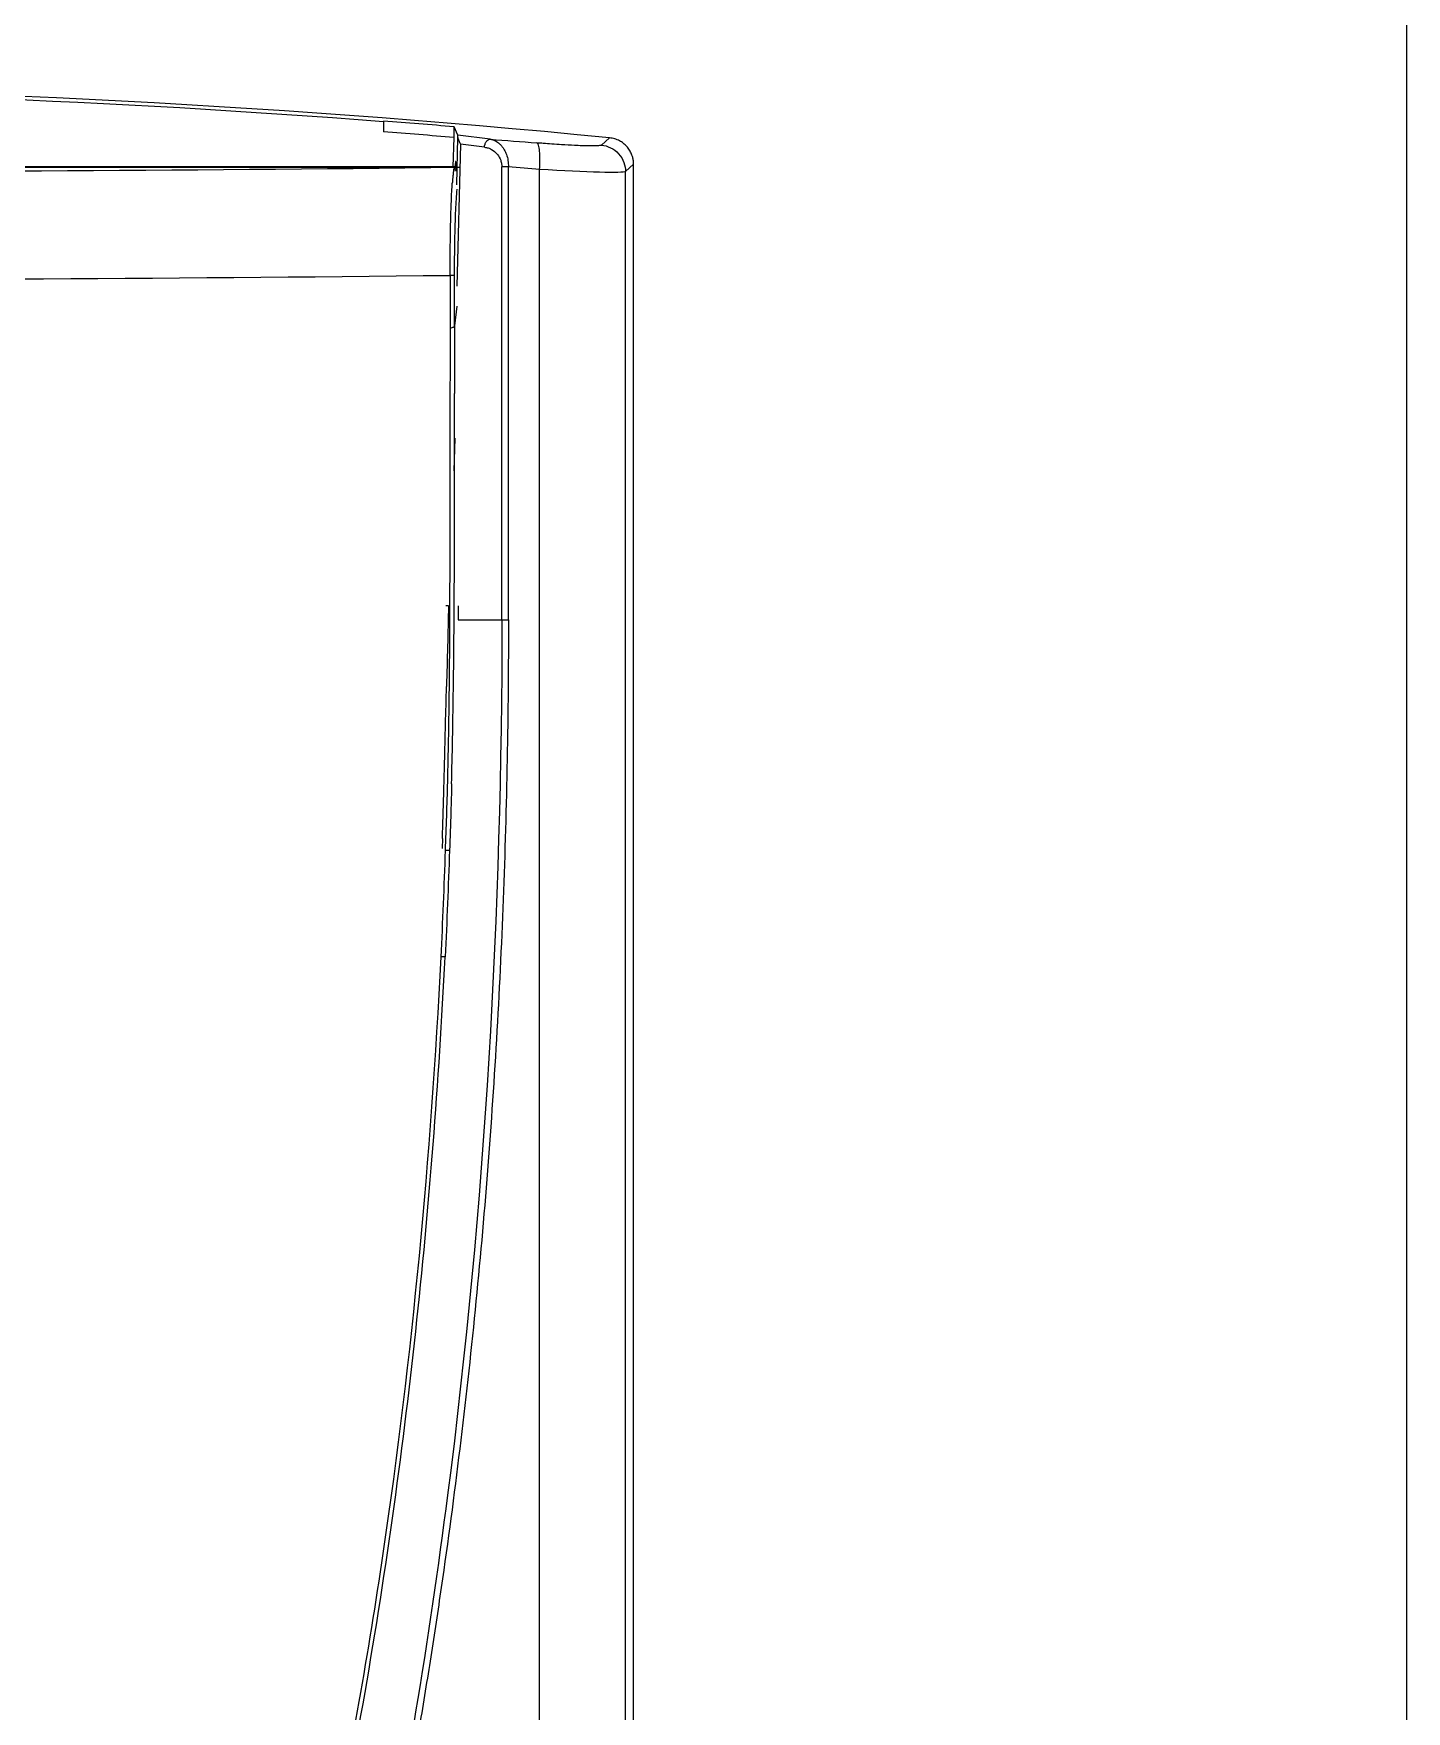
# Model space of a CAD drawing. Header units: millimetres. Extents: x 4 to 60, y 4 to 156.
# Drawn here: x 34.44 to 60.2, y 87.41 to 118.9 of the extents above; entities that cross this region are included whole.
import ezdxf

# ---------------------------------------------------------------- set-up
doc = ezdxf.new("R2010")
doc.units = ezdxf.units.MM

msp = doc.modelspace()

# ---------------------------------------------------------------- linework, layer by layer
at = {"color": 7, "linetype": 'Continuous', "lineweight": 25}
for p, q in [((60.201, 137.3), (60.201, 16.5)), ((41.01, 117.244), (41.01, 117.254)), ((41.01, 117.244), (41.01, 117.054)), ((42.403, 116.994), (42.333, 117.148)), ((42.319, 116.4), (42.333, 116.948)), ((43.012, 116.916), (42.403, 116.994)), ((42.903, 116.767), (42.456, 116.824)), ((45.251, 116.942), (45.1, 116.805)), ((42.373, 116.4), (9.042, 116.4)), ((29.953, 116.393), (42.445, 116.393)), ((43.23, 107.9), (43.23, 116.396)), ((43.353, 107.9), (43.353, 116.396)), ((43.937, 67.011), (43.937, 116.349)), ((45.551, 116.308), (45.701, 116.445)), ((45.551, 59.49), (45.551, 116.308)), ((45.701, 59.354), (45.701, 116.445)), ((42.259, 114.361), (42.259, 113.371)), ((42.341, 113.412), (42.341, 114.362)), ((42.386, 113.783), (42.341, 113.412)), ((42.341, 113.412), (42.34, 112.142)), ((42.337, 110.693), (42.352, 111.308)), ((42.409, 108.159), (42.409, 107.9)), ((42.409, 107.9), (43.23, 107.9))]:
    msp.add_line(p, q, dxfattribs=at)
at = {"color": 8, "linetype": 'Continuous', "lineweight": 25}
for p, q in [((42.382, 116.057), (42.405, 116.949)), ((42.456, 116.824), (42.387, 114.158)), ((42.116, 103.795), (42.109, 103.608))]:
    msp.add_line(p, q, dxfattribs=at)
at = {"color": 7, "linetype": 'Continuous', "lineweight": 25}
for radius, start, end in [(200, 84.39053, 95.60947), (199.932, 85.60848, 94.38701), (199.942, 85.22852, 85.6087)]:
    msp.add_arc((25.701, -82.1), radius, start, end, dxfattribs=at)
msp.add_ellipse((42.335, 115.398), major_axis=(0.028, 1.101), ratio=0.026175, start_param=5.699183, end_param=6.711605, dxfattribs=at)
for points in [[(42.335, 117.086), (42.336, 117.125), (42.335, 117.146), (42.333, 117.148)], [(42.333, 116.948), (42.333, 116.994), (42.335, 117.047), (42.335, 117.086)], [(43.012, 116.916), (43.303, 116.893), (43.595, 116.87), (43.887, 116.846)], [(42.38, 116.384), (37.22, 116.325), (31.985, 116.294), (26.745, 116.291)], [(43.937, 116.349), (43.743, 116.365), (43.548, 116.38), (43.353, 116.396)], [(45.551, 116.308), (45.503, 116.276), (44.825, 116.295), (43.937, 116.349)], [(9.586, 114.361), (20.373, 114.244), (31.472, 114.244), (42.259, 114.361)], [(42.341, 113.412), (42.34, 113.402), (42.331, 113.393), (42.315, 113.384)], [(42.25, 108.47), (42.248, 107.653), (42.243, 106.837), (42.231, 106.02)], [(42.23, 108.16), (42.199, 108.16), (42.177, 108.161), (42.176, 108.16)], [(43.23, 107.9), (43.246, 107.9), (43.287, 107.9), (43.332, 107.9), (43.353, 107.9)], [(42.155, 105.222), (42.167, 105.698), (42.179, 106.173), (42.191, 106.649)], [(42.166, 103.57), (42.144, 102.903), (42.116, 102.236), (42.083, 101.57)], [(42.248, 103.571), (42.225, 102.904), (42.198, 102.238), (42.165, 101.571)], [(42.164, 101.571), (42.165, 101.571), (42.166, 101.571), (42.166, 101.571)]]:
    msp.add_open_spline(points, degree=3, dxfattribs=at)
for points, knots in [([(42.333, 116.948), (42.112, 116.966), (41.672, 117.003), (41.231, 117.037), (41.01, 117.054)], [0, 0, 0, 0, 0.499999, 1, 1, 1, 1]), ([(42.405, 116.949), (42.405, 116.957), (42.405, 116.973), (42.404, 116.989), (42.403, 116.992), (42.403, 116.994)], [0, 0, 0, 0, 0.330728, 0.66021, 1, 1, 1, 1]), ([(42.405, 116.949), (42.406, 116.94), (42.408, 116.922), (42.419, 116.89), (42.435, 116.857), (42.449, 116.835), (42.456, 116.824)], [0, 0, 0, 0, 0.234281, 0.499768, 0.750081, 1, 1, 1, 1]), ([(42.903, 116.767), (42.905, 116.784), (42.911, 116.822), (42.938, 116.876), (42.97, 116.905), (42.995, 116.915), (43.006, 116.916), (43.012, 116.916)], [0.0000414, 0.0000414, 0.0000414, 0.0000414, 0.2466169, 0.5003158, 0.7540147, 0.8808642, 1.0000147, 1.0000147, 1.0000147, 1.0000147]), ([(43.012, 116.916), (43.019, 116.915), (43.046, 116.91), (43.099, 116.892), (43.16, 116.855), (43.198, 116.818), (43.212, 116.803)], [0, 0, 0, 0, 0.093407, 0.373155, 0.756868, 1, 1, 1, 1]), ([(43.937, 116.349), (43.942, 116.406), (43.944, 116.467), (43.945, 116.585), (43.943, 116.641), (43.933, 116.737), (43.926, 116.776), (43.908, 116.828), (43.897, 116.843), (43.887, 116.846)], [0, 0, 0, 0, 0.25, 0.25, 0.5, 0.5, 0.75, 0.75, 1, 1, 1, 1]), ([(45.1, 116.805), (45.098, 116.804), (45.093, 116.801), (45.076, 116.797), (45.044, 116.793), (44.981, 116.789), (44.878, 116.789), (44.738, 116.792), (44.571, 116.8), (44.379, 116.81), (44.178, 116.824), (44.022, 116.836), (43.927, 116.843), (43.887, 116.846)], [0, 0, 0, 0, 0.0453, 0.102161, 0.170403, 0.249942, 0.395795, 0.499886, 0.600982, 0.750011, 0.853955, 0.937396, 1, 1, 1, 1]), ([(45.701, 116.445), (45.7, 116.467), (45.699, 116.51), (45.686, 116.574), (45.663, 116.642), (45.626, 116.713), (45.574, 116.782), (45.51, 116.841), (45.435, 116.89), (45.348, 116.927), (45.283, 116.937), (45.251, 116.942)], [0, 0, 0, 0, 0.089659, 0.17744, 0.264811, 0.382628, 0.500152, 0.617091, 0.734414, 0.867058, 1, 1, 1, 1]), ([(42.903, 116.767), (42.927, 116.762), (42.972, 116.755), (43.058, 116.718), (43.144, 116.644), (43.204, 116.541), (43.226, 116.457), (43.229, 116.415), (43.23, 116.396)], [0, 0, 0, 0, 0.152207, 0.285157, 0.574405, 0.791216, 0.907038, 1, 1, 1, 1]), ([(43.212, 116.803), (43.224, 116.79), (43.246, 116.765), (43.274, 116.721), (43.297, 116.676), (43.324, 116.61), (43.349, 116.518), (43.352, 116.436), (43.353, 116.396)], [0, 0, 0, 0, 0.135929, 0.263916, 0.383609, 0.494683, 0.750033, 1, 1, 1, 1]), ([(45.1, 116.805), (45.155, 116.8), (45.214, 116.784), (45.325, 116.73), (45.378, 116.691), (45.464, 116.596), (45.497, 116.54), (45.541, 116.424), (45.55, 116.364), (45.551, 116.308)], [0, 0, 0, 0, 0.25, 0.25, 0.5, 0.5, 0.75, 0.75, 1, 1, 1, 1]), ([(42.326, 116.346), (42.325, 116.335), (42.321, 116.314), (42.316, 116.273), (42.311, 116.231), (42.308, 116.191), (42.305, 116.153), (42.302, 116.121), (42.3, 116.101), (42.3, 116.093)], [0, 0, 0, 0, 0.214657, 0.404585, 0.570438, 0.712654, 0.831529, 0.927266, 1, 1, 1, 1]), ([(42.326, 116.346), (42.328, 116.35), (42.331, 116.36), (42.342, 116.37), (42.358, 116.379), (42.373, 116.383), (42.38, 116.384)], [0, 0, 0, 0, 0.2458192, 0.4936885, 0.7447222, 1, 1, 1, 1]), ([(43.353, 116.396), (43.348, 116.396), (43.338, 116.396), (43.316, 116.396), (43.288, 116.396), (43.256, 116.396), (43.238, 116.396), (43.23, 116.396)], [-0.000005, -0.000005, -0.000005, -0.000005, 0.119136, 0.245985, 0.499684, 0.753383, 1.000005, 1.000005, 1.000005, 1.000005]), ([(42.259, 114.361), (42.259, 114.409), (42.259, 114.505), (42.26, 114.65), (42.261, 114.795), (42.263, 114.941), (42.265, 115.084), (42.267, 115.225), (42.27, 115.384), (42.275, 115.563), (42.282, 115.756), (42.29, 115.941), (42.296, 116.043), (42.3, 116.095)], [0, 0, 0, 0, 0.068441, 0.138153, 0.208991, 0.28079, 0.353375, 0.426554, 0.500128, 0.611349, 0.732329, 0.862281, 1, 1, 1, 1]), ([(42.341, 114.362), (42.343, 114.582), (42.345, 115.023), (42.363, 115.602), (42.381, 115.855), (42.389, 115.976)], [0, 0, 0, 0, 0.342527, 0.685146, 1, 1, 1, 1]), ([(42.341, 114.362), (42.34, 114.362), (42.332, 114.362), (42.301, 114.361), (42.279, 114.361), (42.259, 114.361)], [0, 0, 0, 0, 0.5, 0.5, 1, 1, 1, 1]), ([(42.259, 113.371), (42.257, 112.554), (42.255, 111.361), (42.254, 109.727), (42.252, 108.91), (42.25, 108.47)], [0, 0, 0, 0, 0.500008, 0.730543, 1, 1, 1, 1]), ([(42.315, 113.384), (42.306, 113.381), (42.291, 113.375), (42.269, 113.372), (42.259, 113.371)], [0, 0, 0, 0, 0.510875, 1, 1, 1, 1]), ([(42.287, 104.817), (42.293, 105.096), (42.308, 105.739), (42.325, 106.829), (42.338, 108.233), (42.343, 110.032), (42.342, 111.384), (42.341, 112.142)], [0, 0, 0, 0, 0.1144848, 0.2632697, 0.4464471, 0.6894599, 1, 1, 1, 1]), ([(42.23, 108.16), (42.224, 107.908), (42.211, 107.404), (42.198, 106.9), (42.191, 106.649)], [0, 0, 0, 0, 0.501307, 1, 1, 1, 1]), ([(43.353, 107.9), (43.353, 106.15), (43.289, 102.648), (43.035, 98.274), (42.721, 94.784), (42.429, 92.174), (42.137, 90.006), (41.873, 88.277), (41.696, 87.199), (41.546, 86.338), (41.39, 85.478), (41.185, 84.403), (40.922, 83.117), (40.64, 81.834), (40.338, 80.555), (40.016, 79.281), (39.674, 78.013), (39.308, 76.752), (38.922, 75.498), (38.375, 73.838), (37.626, 71.789), (36.595, 69.38), (35.803, 67.815), (35.377, 67.044)], [0, 0, 0, 0, 0.125, 0.25, 0.3125, 0.375, 0.4375, 0.46875, 0.5, 0.515625, 0.53125, 0.5625, 0.59375, 0.625, 0.65625, 0.6875, 0.71875, 0.75, 0.78125, 0.8125, 0.875, 0.9375, 1, 1, 1, 1]), ([(43.23, 107.9), (43.23, 102.416), (42.913, 96.913), (41.86, 88.751), (41.417, 86.047), (40.296, 80.675), (39.613, 78.01), (38.781, 75.4)], [0, 0, 0, 0, 0.5, 0.5, 0.75, 0.75, 1, 1, 1, 1]), ([(42.231, 106.02), (42.224, 105.633), (42.21, 104.816), (42.181, 104), (42.166, 103.57)], [0, 0, 0, 0, 0.473713, 1, 1, 1, 1]), ([(42.116, 103.795), (42.124, 104.069), (42.139, 104.544), (42.15, 105.02), (42.155, 105.222)], [0, 0, 0, 0, 0.57583, 1, 1, 1, 1]), ([(42.288, 104.817), (42.283, 104.643), (42.271, 104.228), (42.257, 103.813), (42.248, 103.571)], [0, 0, 0, 0, 0.418358, 1, 1, 1, 1]), ([(42.248, 103.571), (42.252, 103.57), (42.247, 103.57), (42.215, 103.57), (42.19, 103.57), (42.166, 103.57)], [0, 0, 0, 0, 0.5, 0.5, 1, 1, 1, 1]), ([(42.083, 101.57), (41.897, 97.82), (41.545, 94.09), (40.724, 88.522), (40.4, 86.667), (39.633, 82.979), (39.189, 81.147), (38.162, 77.527), (37.587, 75.741), (36.22, 72.252), (35.428, 70.547), (34.007, 68.083), (33.496, 67.282), (32.362, 65.764), (31.737, 65.047), (30.34, 63.747), (29.572, 63.174), (27.851, 62.337), (26.897, 62.083), (24.994, 62.08), (24.046, 62.329), (22.328, 63.158), (21.553, 63.734), (20.169, 65.014), (19.548, 65.725), (18.41, 67.237), (17.896, 68.037), (16.481, 70.478), (15.687, 72.182), (14.308, 75.688), (13.725, 77.487), (12.177, 82.93), (11.429, 86.641), (10.33, 94.079), (9.977, 97.816), (9.791, 101.57)], [0, 0, 0, 0, 0.125, 0.125, 0.1875, 0.1875, 0.25, 0.25, 0.3125, 0.3125, 0.375, 0.375, 0.40625, 0.40625, 0.4375, 0.4375, 0.46875, 0.46875, 0.5, 0.5, 0.53125, 0.53125, 0.5625, 0.5625, 0.59375, 0.59375, 0.625, 0.625, 0.6875, 0.6875, 0.75, 0.75, 0.875, 0.875, 1, 1, 1, 1]), ([(36.962, 73.907), (37.392, 75.001), (37.779, 76.112), (38.49, 78.357), (38.817, 79.491), (39.721, 82.916), (40.216, 85.23), (41.034, 89.876), (41.359, 92.204), (41.867, 96.876), (42.048, 99.22), (42.164, 101.571)], [0, 0, 0, 0, 0.125, 0.125, 0.25, 0.25, 0.5, 0.5, 0.75, 0.75, 1, 1, 1, 1]), ([(42.166, 101.571), (42.165, 101.57), (42.156, 101.57), (42.125, 101.57), (42.103, 101.57), (42.083, 101.57)], [0, 0, 0, 0, 0.5, 0.5, 1, 1, 1, 1])]:
    msp.add_open_spline(points, degree=3, knots=knots, dxfattribs=at)
at = {"color": 8, "linetype": 'Continuous', "lineweight": 25}
msp.add_open_spline([(42.326, 116.346), (42.341, 116.344), (42.358, 116.343), (42.371, 116.333), (42.373, 116.331)], degree=3, knots=[0, 0, 0, 0, 0.836888, 1, 1, 1, 1], dxfattribs=at)

doc.saveas('drawing.dxf')
